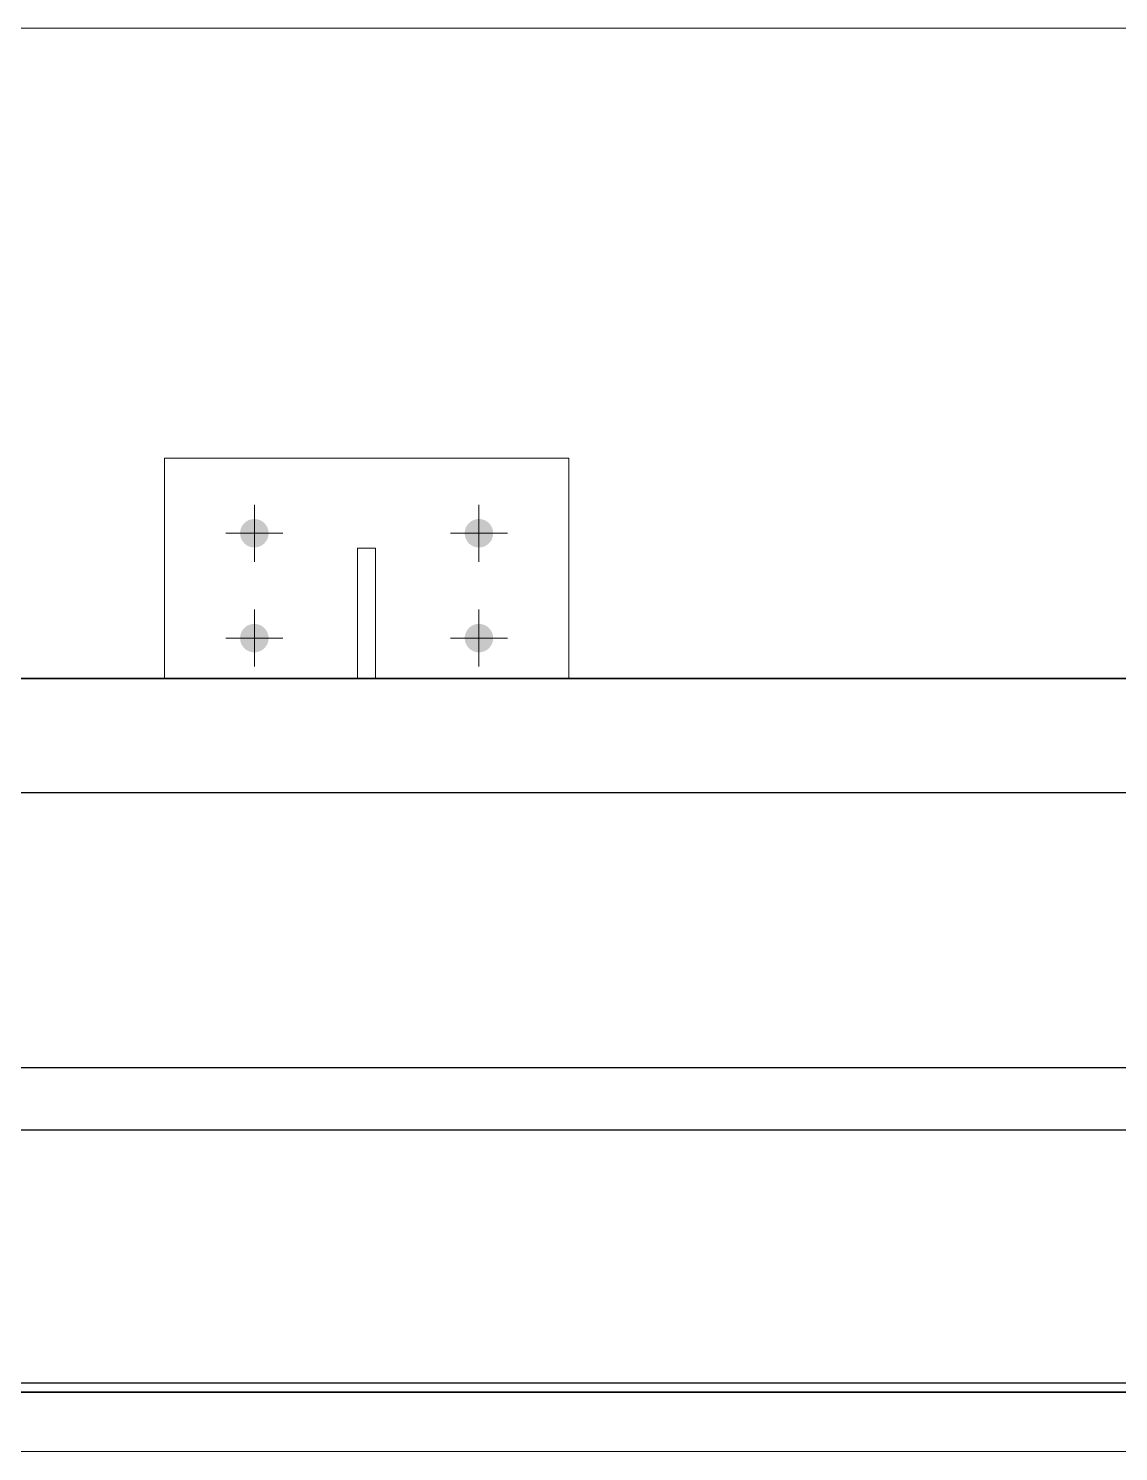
# Model space of a CAD drawing. Header units: millimetres. Extents: x 663313 to 1226001, y 1431724 to 1620898.
# Drawn here: x 811813 to 812541, y 1513005 to 1513955 of the extents above; entities that cross this region are included whole.
import ezdxf

# ---------------------------------------------------------------- set-up
doc = ezdxf.new("R2010")
doc.units = ezdxf.units.MM
doc.set_wipeout_variables(frame=1)
doc.linetypes.add('XKITLINE00', pattern=[0])
doc.linetypes.add('XKITLINE02', pattern=[4, 2, -2])
doc.layers.add('000 - 0_HIDE_OBJ_FRAMING_DEF_SUB', color=7, linetype='Continuous', plot=False)
doc.layers.add('000 - CONCRETE_EX_BUILDING_MAIN_COLOR_1', color=7, linetype='Continuous')
doc.layers.add('A-canopy', color=7, linetype='Continuous')
doc.layers.add('Part', color=7, linetype='Continuous', lineweight=0)

# ---------------------------------------------------------------- blocks, each defined once
blk = doc.blocks.new('cano')
at = {"layer": '000 - CONCRETE_EX_BUILDING_MAIN_COLOR_1'}
for points in [[(663614.99645, 1524720.71452), (663614.99658, 1524720.71544), (663614.99681, 1524720.71635), (663614.99712, 1524720.71723), (663614.99752, 1524720.71807), (663614.998, 1524720.71887), (663614.99856, 1524720.71962), (663614.99918, 1524720.72031), (663614.99987, 1524720.72093), (663615.00062, 1524720.72149), (663615.00142, 1524720.72197), (663615.00227, 1524720.72237), (663615.00314, 1524720.72268), (663615.00405, 1524720.72291), (663615.00497, 1524720.72304), (663615.0059, 1524720.72309), (663615.00683, 1524720.72304), (663615.00775, 1524720.72291), (663615.00866, 1524720.72268), (663615.00954, 1524720.72237), (663615.01038, 1524720.72197), (663615.01118, 1524720.72149), (663615.01193, 1524720.72093), (663615.01262, 1524720.72031), (663615.01324, 1524720.71962), (663615.0138, 1524720.71887), (663615.01428, 1524720.71807), (663615.01468, 1524720.71723), (663615.01499, 1524720.71635), (663615.01522, 1524720.71544), (663615.01536, 1524720.71452), (663615.0154, 1524720.71359), (663615.01536, 1524720.71266), (663615.01522, 1524720.71174), (663615.01499, 1524720.71083), (663615.01468, 1524720.70995), (663615.01428, 1524720.70911), (663615.0138, 1524720.70831), (663615.01324, 1524720.70756), (663615.01262, 1524720.70687), (663615.01193, 1524720.70625), (663615.01118, 1524720.70569), (663615.01038, 1524720.70521), (663615.00954, 1524720.70481), (663615.00866, 1524720.7045), (663615.00775, 1524720.70427), (663615.00683, 1524720.70414), (663615.0059, 1524720.70409), (663615.00497, 1524720.70414), (663615.00405, 1524720.70427), (663615.00314, 1524720.7045), (663615.00227, 1524720.70481), (663615.00142, 1524720.70521), (663615.00062, 1524720.70569), (663614.99987, 1524720.70625), (663614.99918, 1524720.70687), (663614.99856, 1524720.70756), (663614.998, 1524720.70831), (663614.99752, 1524720.70911), (663614.99712, 1524720.70995), (663614.99681, 1524720.71083), (663614.99658, 1524720.71174), (663614.99645, 1524720.71266), (663614.9964, 1524720.71359)], [(663615.14645, 1524720.71452), (663615.14658, 1524720.71544), (663615.14681, 1524720.71635), (663615.14712, 1524720.71723), (663615.14752, 1524720.71807), (663615.148, 1524720.71887), (663615.14856, 1524720.71962), (663615.14918, 1524720.72031), (663615.14987, 1524720.72093), (663615.15062, 1524720.72149), (663615.15142, 1524720.72197), (663615.15227, 1524720.72237), (663615.15314, 1524720.72268), (663615.15405, 1524720.72291), (663615.15497, 1524720.72304), (663615.1559, 1524720.72309), (663615.15683, 1524720.72304), (663615.15775, 1524720.72291), (663615.15866, 1524720.72268), (663615.15954, 1524720.72237), (663615.16038, 1524720.72197), (663615.16118, 1524720.72149), (663615.16193, 1524720.72093), (663615.16262, 1524720.72031), (663615.16324, 1524720.71962), (663615.1638, 1524720.71887), (663615.16428, 1524720.71807), (663615.16468, 1524720.71723), (663615.16499, 1524720.71635), (663615.16522, 1524720.71544), (663615.16536, 1524720.71452), (663615.1654, 1524720.71359), (663615.16536, 1524720.71266), (663615.16522, 1524720.71174), (663615.16499, 1524720.71083), (663615.16468, 1524720.70995), (663615.16428, 1524720.70911), (663615.1638, 1524720.70831), (663615.16324, 1524720.70756), (663615.16262, 1524720.70687), (663615.16193, 1524720.70625), (663615.16118, 1524720.70569), (663615.16038, 1524720.70521), (663615.15954, 1524720.70481), (663615.15866, 1524720.7045), (663615.15775, 1524720.70427), (663615.15683, 1524720.70414), (663615.1559, 1524720.70409), (663615.15497, 1524720.70414), (663615.15405, 1524720.70427), (663615.15314, 1524720.7045), (663615.15227, 1524720.70481), (663615.15142, 1524720.70521), (663615.15062, 1524720.70569), (663615.14987, 1524720.70625), (663615.14918, 1524720.70687), (663615.14856, 1524720.70756), (663615.148, 1524720.70831), (663615.14752, 1524720.70911), (663615.14712, 1524720.70995), (663615.14681, 1524720.71083), (663615.14658, 1524720.71174), (663615.14645, 1524720.71266), (663615.1464, 1524720.71359)], [(663614.99645, 1524720.64452), (663614.99658, 1524720.64544), (663614.99681, 1524720.64635), (663614.99712, 1524720.64723), (663614.99752, 1524720.64807), (663614.998, 1524720.64887), (663614.99856, 1524720.64962), (663614.99918, 1524720.65031), (663614.99987, 1524720.65093), (663615.00062, 1524720.65149), (663615.00142, 1524720.65197), (663615.00227, 1524720.65237), (663615.00314, 1524720.65268), (663615.00405, 1524720.65291), (663615.00497, 1524720.65304), (663615.0059, 1524720.65309), (663615.00683, 1524720.65304), (663615.00775, 1524720.65291), (663615.00866, 1524720.65268), (663615.00954, 1524720.65237), (663615.01038, 1524720.65197), (663615.01118, 1524720.65149), (663615.01193, 1524720.65093), (663615.01262, 1524720.65031), (663615.01324, 1524720.64962), (663615.0138, 1524720.64887), (663615.01428, 1524720.64807), (663615.01468, 1524720.64723), (663615.01499, 1524720.64635), (663615.01522, 1524720.64544), (663615.01536, 1524720.64452), (663615.0154, 1524720.64359), (663615.01536, 1524720.64266), (663615.01522, 1524720.64174), (663615.01499, 1524720.64083), (663615.01468, 1524720.63995), (663615.01428, 1524720.63911), (663615.0138, 1524720.63831), (663615.01324, 1524720.63756), (663615.01262, 1524720.63687), (663615.01193, 1524720.63625), (663615.01118, 1524720.63569), (663615.01038, 1524720.63521), (663615.00954, 1524720.63481), (663615.00866, 1524720.6345), (663615.00775, 1524720.63427), (663615.00683, 1524720.63414), (663615.0059, 1524720.63409), (663615.00497, 1524720.63414), (663615.00405, 1524720.63427), (663615.00314, 1524720.6345), (663615.00227, 1524720.63481), (663615.00142, 1524720.63521), (663615.00062, 1524720.63569), (663614.99987, 1524720.63625), (663614.99918, 1524720.63687), (663614.99856, 1524720.63756), (663614.998, 1524720.63831), (663614.99752, 1524720.63911), (663614.99712, 1524720.63995), (663614.99681, 1524720.64083), (663614.99658, 1524720.64174), (663614.99645, 1524720.64266), (663614.9964, 1524720.64359)], [(663615.14645, 1524720.64452), (663615.14658, 1524720.64544), (663615.14681, 1524720.64635), (663615.14712, 1524720.64723), (663615.14752, 1524720.64807), (663615.148, 1524720.64887), (663615.14856, 1524720.64962), (663615.14918, 1524720.65031), (663615.14987, 1524720.65093), (663615.15062, 1524720.65149), (663615.15142, 1524720.65197), (663615.15227, 1524720.65237), (663615.15314, 1524720.65268), (663615.15405, 1524720.65291), (663615.15497, 1524720.65304), (663615.1559, 1524720.65309), (663615.15683, 1524720.65304), (663615.15775, 1524720.65291), (663615.15866, 1524720.65268), (663615.15954, 1524720.65237), (663615.16038, 1524720.65197), (663615.16118, 1524720.65149), (663615.16193, 1524720.65093), (663615.16262, 1524720.65031), (663615.16324, 1524720.64962), (663615.1638, 1524720.64887), (663615.16428, 1524720.64807), (663615.16468, 1524720.64723), (663615.16499, 1524720.64635), (663615.16522, 1524720.64544), (663615.16536, 1524720.64452), (663615.1654, 1524720.64359), (663615.16536, 1524720.64266), (663615.16522, 1524720.64174), (663615.16499, 1524720.64083), (663615.16468, 1524720.63995), (663615.16428, 1524720.63911), (663615.1638, 1524720.63831), (663615.16324, 1524720.63756), (663615.16262, 1524720.63687), (663615.16193, 1524720.63625), (663615.16118, 1524720.63569), (663615.16038, 1524720.63521), (663615.15954, 1524720.63481), (663615.15866, 1524720.6345), (663615.15775, 1524720.63427), (663615.15683, 1524720.63414), (663615.1559, 1524720.63409), (663615.15497, 1524720.63414), (663615.15405, 1524720.63427), (663615.15314, 1524720.6345), (663615.15227, 1524720.63481), (663615.15142, 1524720.63521), (663615.15062, 1524720.63569), (663615.14987, 1524720.63625), (663615.14918, 1524720.63687), (663615.14856, 1524720.63756), (663615.148, 1524720.63831), (663615.14752, 1524720.63911), (663615.14712, 1524720.63995), (663615.14681, 1524720.64083), (663615.14658, 1524720.64174), (663615.14645, 1524720.64266), (663615.1464, 1524720.64359)], [(663615.03163, 1524720.53728), (663615.03236, 1524720.53717), (663615.03308, 1524720.53699), (663615.03377, 1524720.53674), (663615.03443, 1524720.53643), (663615.03506, 1524720.53605), (663615.03566, 1524720.53561), (663615.0362, 1524720.53512), (663615.0367, 1524720.53457), (663615.03713, 1524720.53398), (663615.03751, 1524720.53335), (663615.03783, 1524720.53269), (663615.03808, 1524720.532), (663615.03825, 1524720.53128), (663615.03836, 1524720.53056), (663615.0384, 1524720.52982), (663615.03836, 1524720.52909), (663615.03825, 1524720.52836), (663615.03808, 1524720.52765), (663615.03783, 1524720.52696), (663615.03751, 1524720.52629), (663615.03713, 1524720.52566), (663615.0367, 1524720.52507), (663615.0362, 1524720.52453), (663615.03566, 1524720.52403), (663615.03506, 1524720.52359), (663615.03443, 1524720.52322), (663615.03377, 1524720.5229), (663615.03308, 1524720.52265), (663615.03236, 1524720.52248), (663615.03163, 1524720.52237), (663615.0309, 1524720.52233), (663615.03016, 1524720.52237), (663615.02943, 1524720.52248), (663615.02872, 1524720.52265), (663615.02803, 1524720.5229), (663615.02736, 1524720.52322), (663615.02673, 1524720.52359), (663615.02614, 1524720.52403), (663615.02559, 1524720.52453), (663615.0251, 1524720.52507), (663615.02466, 1524720.52566), (663615.02428, 1524720.52629), (663615.02397, 1524720.52696), (663615.02372, 1524720.52765), (663615.02354, 1524720.52836), (663615.02343, 1524720.52909), (663615.0234, 1524720.52982), (663615.02343, 1524720.53056), (663615.02354, 1524720.53128), (663615.02372, 1524720.532), (663615.02397, 1524720.53269), (663615.02428, 1524720.53335), (663615.02466, 1524720.53398), (663615.0251, 1524720.53457), (663615.02559, 1524720.53512), (663615.02614, 1524720.53561), (663615.02673, 1524720.53605), (663615.02736, 1524720.53643), (663615.02803, 1524720.53674), (663615.02872, 1524720.53699), (663615.02943, 1524720.53717), (663615.03016, 1524720.53728), (663615.0309, 1524720.53731)], [(663615.13163, 1524720.53728), (663615.13236, 1524720.53717), (663615.13308, 1524720.53699), (663615.13377, 1524720.53674), (663615.13443, 1524720.53643), (663615.13507, 1524720.53605), (663615.13566, 1524720.53561), (663615.1362, 1524720.53512), (663615.1367, 1524720.53457), (663615.13714, 1524720.53398), (663615.13751, 1524720.53335), (663615.13783, 1524720.53269), (663615.13808, 1524720.532), (663615.13826, 1524720.53128), (663615.13836, 1524720.53056), (663615.1384, 1524720.52982), (663615.13836, 1524720.52909), (663615.13826, 1524720.52836), (663615.13808, 1524720.52765), (663615.13783, 1524720.52696), (663615.13751, 1524720.52629), (663615.13714, 1524720.52566), (663615.1367, 1524720.52507), (663615.1362, 1524720.52453), (663615.13566, 1524720.52403), (663615.13507, 1524720.52359), (663615.13443, 1524720.52322), (663615.13377, 1524720.5229), (663615.13308, 1524720.52265), (663615.13236, 1524720.52248), (663615.13163, 1524720.52237), (663615.1309, 1524720.52233), (663615.13016, 1524720.52237), (663615.12944, 1524720.52248), (663615.12872, 1524720.52265), (663615.12803, 1524720.5229), (663615.12736, 1524720.52322), (663615.12673, 1524720.52359), (663615.12614, 1524720.52403), (663615.1256, 1524720.52453), (663615.1251, 1524720.52507), (663615.12466, 1524720.52566), (663615.12428, 1524720.52629), (663615.12397, 1524720.52696), (663615.12372, 1524720.52765), (663615.12354, 1524720.52836), (663615.12344, 1524720.52909), (663615.1234, 1524720.52982), (663615.12344, 1524720.53056), (663615.12354, 1524720.53128), (663615.12372, 1524720.532), (663615.12397, 1524720.53269), (663615.12428, 1524720.53335), (663615.12466, 1524720.53398), (663615.1251, 1524720.53457), (663615.1256, 1524720.53512), (663615.12614, 1524720.53561), (663615.12673, 1524720.53605), (663615.12736, 1524720.53643), (663615.12803, 1524720.53674), (663615.12872, 1524720.53699), (663615.12944, 1524720.53717), (663615.13016, 1524720.53728), (663615.1309, 1524720.53731)], [(663615.03163, 1524720.48734), (663615.03236, 1524720.48724), (663615.03308, 1524720.48706), (663615.03377, 1524720.48681), (663615.03443, 1524720.4865), (663615.03506, 1524720.48612), (663615.03566, 1524720.48568), (663615.0362, 1524720.48519), (663615.0367, 1524720.48464), (663615.03713, 1524720.48405), (663615.03751, 1524720.48342), (663615.03783, 1524720.48276), (663615.03808, 1524720.48206), (663615.03825, 1524720.48135), (663615.03836, 1524720.48062), (663615.0384, 1524720.47989), (663615.03836, 1524720.47916), (663615.03825, 1524720.47843), (663615.03808, 1524720.47772), (663615.03783, 1524720.47702), (663615.03751, 1524720.47636), (663615.03713, 1524720.47573), (663615.0367, 1524720.47514), (663615.0362, 1524720.47459), (663615.03566, 1524720.4741), (663615.03506, 1524720.47366), (663615.03443, 1524720.47328), (663615.03377, 1524720.47297), (663615.03308, 1524720.47272), (663615.03236, 1524720.47254), (663615.03163, 1524720.47244), (663615.0309, 1524720.4724), (663615.03016, 1524720.47244), (663615.02943, 1524720.47254), (663615.02872, 1524720.47272), (663615.02803, 1524720.47297), (663615.02736, 1524720.47328), (663615.02673, 1524720.47366), (663615.02614, 1524720.4741), (663615.02559, 1524720.47459), (663615.0251, 1524720.47514), (663615.02466, 1524720.47573), (663615.02428, 1524720.47636), (663615.02397, 1524720.47702), (663615.02372, 1524720.47772), (663615.02354, 1524720.47843), (663615.02343, 1524720.47916), (663615.0234, 1524720.47989), (663615.02343, 1524720.48062), (663615.02354, 1524720.48135), (663615.02372, 1524720.48206), (663615.02397, 1524720.48276), (663615.02428, 1524720.48342), (663615.02466, 1524720.48405), (663615.0251, 1524720.48464), (663615.02559, 1524720.48519), (663615.02614, 1524720.48568), (663615.02673, 1524720.48612), (663615.02736, 1524720.4865), (663615.02803, 1524720.48681), (663615.02872, 1524720.48706), (663615.02943, 1524720.48724), (663615.03016, 1524720.48734), (663615.0309, 1524720.48738)], [(663615.13163, 1524720.48734), (663615.13236, 1524720.48724), (663615.13308, 1524720.48706), (663615.13377, 1524720.48681), (663615.13443, 1524720.4865), (663615.13507, 1524720.48612), (663615.13566, 1524720.48568), (663615.1362, 1524720.48519), (663615.1367, 1524720.48464), (663615.13714, 1524720.48405), (663615.13751, 1524720.48342), (663615.13783, 1524720.48276), (663615.13808, 1524720.48206), (663615.13826, 1524720.48135), (663615.13836, 1524720.48062), (663615.1384, 1524720.47989), (663615.13836, 1524720.47916), (663615.13826, 1524720.47843), (663615.13808, 1524720.47772), (663615.13783, 1524720.47702), (663615.13751, 1524720.47636), (663615.13714, 1524720.47573), (663615.1367, 1524720.47514), (663615.1362, 1524720.47459), (663615.13566, 1524720.4741), (663615.13507, 1524720.47366), (663615.13443, 1524720.47328), (663615.13377, 1524720.47297), (663615.13308, 1524720.47272), (663615.13236, 1524720.47254), (663615.13163, 1524720.47244), (663615.1309, 1524720.4724), (663615.13016, 1524720.47244), (663615.12944, 1524720.47254), (663615.12872, 1524720.47272), (663615.12803, 1524720.47297), (663615.12736, 1524720.47328), (663615.12673, 1524720.47366), (663615.12614, 1524720.4741), (663615.1256, 1524720.47459), (663615.1251, 1524720.47514), (663615.12466, 1524720.47573), (663615.12428, 1524720.47636), (663615.12397, 1524720.47702), (663615.12372, 1524720.47772), (663615.12354, 1524720.47843), (663615.12344, 1524720.47916), (663615.1234, 1524720.47989), (663615.12344, 1524720.48062), (663615.12354, 1524720.48135), (663615.12372, 1524720.48206), (663615.12397, 1524720.48276), (663615.12428, 1524720.48342), (663615.12466, 1524720.48405), (663615.1251, 1524720.48464), (663615.1256, 1524720.48519), (663615.12614, 1524720.48568), (663615.12673, 1524720.48612), (663615.12736, 1524720.4865), (663615.12803, 1524720.48681), (663615.12872, 1524720.48706), (663615.12944, 1524720.48724), (663615.13016, 1524720.48734), (663615.1309, 1524720.48738)]]:
    blk.add_hatch(color=7, dxfattribs=at).paths.add_polyline_path(points, flags=17)
at = {"layer": '000 - CONCRETE_EX_BUILDING_MAIN_COLOR_1', "color": 7, "linetype": 'XKITLINE02', "lineweight": 0}
for p, q in [((663614.9459, 1524720.76359), (663615.2159, 1524720.76359)), ((663614.9459, 1524720.49359), (663614.9459, 1524720.76359)), ((663614.9459, 1524720.76359), (663614.9459, 1524720.49359)), ((663614.9459, 1524720.76359), (663614.9459, 1524720.24359)), ((663615.2159, 1524720.76359), (663615.2159, 1524720.49359)), ((663615.2159, 1524720.76359), (663615.2159, 1524720.24359)), ((663615.0749, 1524720.70358), (663615.0749, 1524720.60358)), ((663615.0869, 1524720.60358), (663615.0869, 1524720.70358)), ((663614.9809, 1524720.60358), (663614.9809, 1524720.58856)), ((663615.0869, 1524720.60358), (663615.0749, 1524720.60358)), ((663615.0749, 1524720.60358), (663615.0749, 1524720.59716)), ((663615.0869, 1524720.60358), (663615.0749, 1524720.60358)), ((663615.0869, 1524720.59716), (663615.0869, 1524720.60358)), ((663615.1809, 1524720.58856), (663615.1809, 1524720.60358)), ((663614.9459, 1524720.59415), (663614.9459, 1524720.44043)), ((663614.9709, 1524720.59415), (663614.9709, 1524720.58416)), ((663615.1909, 1524720.58416), (663615.1909, 1524720.59415)), ((663615.2159, 1524720.59415), (663615.2159, 1524720.44043)), ((663614.9709, 1524720.58416), (663613.6909, 1524720.58416)), ((663614.9709, 1524720.58057), (663613.6909, 1524720.58057)), ((663614.9709, 1524720.58416), (663614.9709, 1524720.58057)), ((663614.9809, 1524720.58856), (663614.9809, 1524720.57556)), ((663614.9809, 1524720.58856), (663615.1809, 1524720.58856)), ((663615.0759, 1524720.58856), (663615.0759, 1524720.28069)), ((663615.0859, 1524720.58856), (663615.0759, 1524720.58856)), ((663615.0759, 1524720.58856), (663615.0759, 1524720.57556)), ((663615.0859, 1524720.28069), (663615.0859, 1524720.58856)), ((663615.0859, 1524720.58856), (663615.0859, 1524720.57556)), ((663615.1809, 1524720.58856), (663615.1809, 1524720.57556)), ((663615.1909, 1524720.58057), (663615.1909, 1524720.58416)), ((663616.0159, 1524720.58416), (663615.1909, 1524720.58416)), ((663616.0159, 1524720.58057), (663615.1909, 1524720.58057)), ((663614.9709, 1524720.56559), (663614.9709, 1524720.56556)), ((663615.2159, 1524720.49359), (663614.9459, 1524720.49359)), ((663613.6009, 1524720.45434), (663615.0609, 1524720.45434)), ((663613.6009, 1524720.45075), (663615.0609, 1524720.45075)), ((663615.0609, 1524720.44435), (663615.0609, 1524720.45434)), ((663615.0609, 1524720.45434), (663615.0609, 1524720.45075)), ((663615.0609, 1524720.45413), (663615.0609, 1524720.44538)), ((663615.1009, 1524720.45434), (663615.1009, 1524720.45075)), ((663615.1009, 1524720.45434), (663616.1059, 1524720.45434)), ((663615.1009, 1524720.45414), (663615.1009, 1524720.44435)), ((663615.1009, 1524720.45414), (663615.1009, 1524720.44538)), ((663616.1059, 1524720.45075), (663615.1009, 1524720.45075)), ((663613.6009, 1524720.44435), (663615.0609, 1524720.44435)), ((663615.0009, 1524720.44541), (663615.0759, 1524720.44541)), ((663615.0609, 1524720.44043), (663615.0609, 1524720.44435)), ((663615.0759, 1524720.44541), (663615.0759, 1524720.44538)), ((663615.0859, 1524720.44541), (663615.1609, 1524720.44541)), ((663615.1009, 1524720.44435), (663615.1009, 1524720.44043)), ((663616.1059, 1524720.44435), (663615.1009, 1524720.44435)), ((663615.1609, 1524720.44541), (663615.1609, 1524720.44538)), ((663614.9809, 1524720.28069), (663614.9809, 1524720.27069)), ((663615.0759, 1524720.28069), (663615.0759, 1524720.28069)), ((663615.1809, 1524720.27069), (663615.1809, 1524720.28069)), ((663614.9809, 1524720.27069), (663614.9809, 1524720.27069))]:
    blk.add_line(p, q, dxfattribs=at)
at = {"layer": '000 - CONCRETE_EX_BUILDING_MAIN_COLOR_1', "color": 7, "linetype": 'XKITLINE00', "lineweight": 0}
for p, q in [((663614.9459, 1524720.76359), (663614.9459, 1524720.76359)), ((663615.2159, 1524720.76359), (663614.9459, 1524720.76359)), ((663614.9459, 1524720.76359), (663614.9459, 1524720.59415)), ((663615.2159, 1524720.76359), (663615.2159, 1524720.76359)), ((663615.2159, 1524720.76359), (663615.2159, 1524720.59415)), ((663615.0059, 1524720.69459), (663615.0059, 1524720.73259)), ((663615.1559, 1524720.69459), (663615.1559, 1524720.73259)), ((663614.9869, 1524720.71359), (663615.0249, 1524720.71359)), ((663615.1369, 1524720.71359), (663615.1749, 1524720.71359)), ((663615.0869, 1524720.70358), (663615.0749, 1524720.70358)), ((663615.0749, 1524720.59716), (663615.0749, 1524720.70358)), ((663615.0869, 1524720.70358), (663615.0869, 1524720.59716)), ((663615.0869, 1524720.70358), (663615.0869, 1524720.70358)), ((663615.0059, 1524720.62459), (663615.0059, 1524720.66259)), ((663615.1559, 1524720.62459), (663615.1559, 1524720.66259)), ((663614.9869, 1524720.64359), (663615.0249, 1524720.64359)), ((663615.1369, 1524720.64359), (663615.1749, 1524720.64359)), ((663615.0749, 1524720.60358), (663614.9809, 1524720.60358)), ((663614.9809, 1524720.60358), (663614.9809, 1524720.59058)), ((663615.1809, 1524720.60358), (663615.0869, 1524720.60358)), ((663615.1809, 1524720.60358), (663615.1809, 1524720.59058)), ((663614.9709, 1524720.59415), (663613.6909, 1524720.59415)), ((663613.6909, 1524720.59059), (663614.9709, 1524720.59059)), ((663614.9709, 1524720.59059), (663614.9709, 1524720.59415)), ((663614.9709, 1524720.59059), (663614.9709, 1524720.56556)), ((663614.9809, 1524720.57556), (663614.9809, 1524720.59058)), ((663614.9809, 1524720.59058), (663615.1809, 1524720.59058)), ((663615.02811, 1524720.57556), (663615.01309, 1524720.59058)), ((663615.07532, 1524720.57556), (663615.0603, 1524720.59058)), ((663615.0869, 1524720.59716), (663615.0749, 1524720.59716)), ((663615.12253, 1524720.57556), (663615.10751, 1524720.59058)), ((663615.16974, 1524720.57556), (663615.15472, 1524720.59058)), ((663615.1809, 1524720.59058), (663615.1809, 1524720.57556)), ((663616.0159, 1524720.59415), (663615.1909, 1524720.59415)), ((663615.1909, 1524720.59415), (663615.1909, 1524720.59059)), ((663615.1909, 1524720.59059), (663615.1909, 1524720.56556)), ((663615.1909, 1524720.59059), (663616.0159, 1524720.59059)), ((663615.1809, 1524720.57556), (663614.9809, 1524720.57556)), ((663614.9809, 1524720.57556), (663614.9809, 1524720.57556)), ((663614.9809, 1524720.57556), (663614.9809, 1524720.57556)), ((663615.0759, 1524720.28069), (663615.0759, 1524720.57556)), ((663615.0759, 1524720.57556), (663615.0859, 1524720.57556)), ((663615.0759, 1524720.56356), (663615.0859, 1524720.57356)), ((663615.0859, 1524720.57556), (663615.0859, 1524720.28069)), ((663614.9709, 1524720.56559), (663615.0609, 1524720.56559)), ((663614.9709, 1524720.56556), (663615.0609, 1524720.56556)), ((663615.0059, 1524720.56259), (663615.0059, 1524720.54994)), ((663615.0609, 1524720.56559), (663615.0609, 1524720.56556)), ((663615.0609, 1524720.56556), (663615.0609, 1524720.45413)), ((663615.1009, 1524720.56559), (663615.1009, 1524720.45414)), ((663615.1009, 1524720.56559), (663615.1909, 1524720.56559)), ((663615.1009, 1524720.56556), (663615.1909, 1524720.56556)), ((663615.1559, 1524720.56259), (663615.1559, 1524720.54994)), ((663614.9869, 1524720.54359), (663614.99955, 1524720.54359)), ((663615.0249, 1524720.54359), (663615.01225, 1524720.54359)), ((663615.1369, 1524720.54359), (663615.14955, 1524720.54359)), ((663615.1749, 1524720.54359), (663615.16225, 1524720.54359)), ((663615.0059, 1524720.52459), (663615.0059, 1524720.53724)), ((663615.0759, 1524720.53213), (663615.0859, 1524720.54213)), ((663615.1559, 1524720.52459), (663615.1559, 1524720.53724)), ((663615.0309, 1524720.52941), (663615.0309, 1524720.5319)), ((663615.1309, 1524720.52941), (663615.1309, 1524720.5319)), ((663615.0759, 1524720.5007), (663615.0859, 1524720.5107)), ((663615.0309, 1524720.47948), (663615.0309, 1524720.48197)), ((663615.0759, 1524720.46927), (663615.0859, 1524720.47927)), ((663615.1309, 1524720.47948), (663615.1309, 1524720.48197)), ((663615.0609, 1524720.45413), (663613.6009, 1524720.454)), ((663615.0009, 1524720.44538), (663615.0009, 1524720.45415)), ((663615.0009, 1524720.45415), (663615.0759, 1524720.45415)), ((663615.02847, 1524720.44538), (663615.0197, 1524720.45415)), ((663615.05604, 1524720.44538), (663615.04727, 1524720.45415)), ((663615.0759, 1524720.4531), (663615.07484, 1524720.45415)), ((663615.0759, 1524720.45415), (663615.0759, 1524720.44538)), ((663615.0759, 1524720.43784), (663615.0859, 1524720.44784)), ((663615.0859, 1524720.45415), (663615.1609, 1524720.45416)), ((663615.0859, 1524720.44538), (663615.0859, 1524720.45415)), ((663615.1009, 1524720.45414), (663616.1059, 1524720.45423)), ((663615.1135, 1524720.44538), (663615.10472, 1524720.45416)), ((663615.14109, 1524720.44538), (663615.13231, 1524720.45416)), ((663615.1609, 1524720.45317), (663615.15991, 1524720.45416)), ((663615.1609, 1524720.45416), (663615.1609, 1524720.44538)), ((663613.6009, 1524720.44043), (663615.0609, 1524720.44043)), ((663614.9459, 1524720.44043), (663614.9459, 1524720.24359)), ((663615.0759, 1524720.44538), (663615.0009, 1524720.44538)), ((663615.0609, 1524720.44538), (663615.0609, 1524720.44043)), ((663615.1609, 1524720.44538), (663615.0859, 1524720.44538)), ((663615.1009, 1524720.44538), (663615.1009, 1524720.44043)), ((663615.1009, 1524720.44043), (663616.1059, 1524720.44043)), ((663615.2159, 1524720.44043), (663615.2159, 1524720.24359)), ((663615.0759, 1524720.40641), (663615.0859, 1524720.41641)), ((663615.0759, 1524720.37498), (663615.0859, 1524720.38498)), ((663615.0759, 1524720.34355), (663615.0859, 1524720.35355)), ((663615.0759, 1524720.31212), (663615.0859, 1524720.32212)), ((663615.0759, 1524720.28069), (663615.0859, 1524720.29069)), ((663614.9809, 1524720.27069), (663614.9809, 1524720.28069)), ((663614.9809, 1524720.28069), (663614.9809, 1524720.28069)), ((663614.9809, 1524720.28069), (663615.1809, 1524720.28069)), ((663615.01233, 1524720.27069), (663615.00233, 1524720.28069)), ((663615.04376, 1524720.27069), (663615.03376, 1524720.28069)), ((663615.07519, 1524720.27069), (663615.06519, 1524720.28069)), ((663615.0759, 1524720.28069), (663615.0759, 1524720.28069)), ((663615.0859, 1524720.28069), (663615.0759, 1524720.28069)), ((663615.0859, 1524720.28069), (663615.0859, 1524720.28069)), ((663615.10662, 1524720.27069), (663615.09662, 1524720.28069)), ((663615.13805, 1524720.27069), (663615.12805, 1524720.28069)), ((663615.16948, 1524720.27069), (663615.15948, 1524720.28069)), ((663615.1809, 1524720.28069), (663615.1809, 1524720.28069)), ((663615.1809, 1524720.28069), (663615.1809, 1524720.27069)), ((663614.9809, 1524720.27069), (663614.9809, 1524720.27069)), ((663615.1809, 1524720.27069), (663614.9809, 1524720.27069)), ((663614.9809, 1524720.27069), (663614.9809, 1524720.27069)), ((663614.9809, 1524720.27069), (663614.9809, 1524720.27069)), ((663615.1809, 1524720.27069), (663615.1809, 1524720.27069)), ((663614.9459, 1524720.24359), (663614.9459, 1524720.24359)), ((663615.2159, 1524720.24359), (663614.9459, 1524720.24359)), ((663615.2159, 1524720.24359), (663615.2159, 1524720.24359))]:
    blk.add_line(p, q, dxfattribs=at)
blk = doc.blocks.new('W-1-PP18-ST_ENT4_REV00_20260602-144432_ELEVATION_1_ST')
at = {"layer": 'Part', "color": 7, "linetype": 'XKITLINE00', "lineweight": 0}
blk.add_lwpolyline([(13399.9994, 106350), (7805, 106350), (7805, 105400), (13399.9994, 105400), (13399.9994, 106349.9999)], dxfattribs=at)
at = {"layer": '000 - CONCRETE_EX_BUILDING_MAIN_COLOR_1', "color": 7, "xscale": 1000, "yscale": 1000, "zscale": 1000}
blk.add_blockref('cano', (-663602899.2015, -1524614700.683), dxfattribs=at)
blk = doc.blocks.new('W-1-PP18-ST_ENT4_REV00_20260602-144452_ELEVATION_1_EX')
at = {"layer": '000 - 0_HIDE_OBJ_FRAMING_DEF_SUB'}
h = blk.add_hatch(dxfattribs=at)
h.set_pattern_fill('FP_5', style=0, pattern_type=2)
h.set_pattern_definition([(90, (-1798322.8, 99142.2), (-1500, 9e-14), [])])
h.paths.add_polyline_path([(1750.4219, 105690), (13300.2815, 105690), (13300.2815, 105750), (7401.0606, 105750), (7401.0606, 105872.9548), (6229.7593, 105872.8458), (6229.7593, 105869.02), (6227.7593, 105869.02), (6227.7593, 105872.8458), (6131.7593, 105872.8458), (6131.7593, 105869.02), (6129.7593, 105869.02), (6129.7593, 105872.9542), (4727.2392, 105872.8458), (4727.2392, 105869.02), (4725.2392, 105869.02), (4725.2392, 105872.8458), (4629.2392, 105872.8458), (4629.2392, 105869.02), (4627.2392, 105869.02), (4627.2392, 105872.9535), (3229.7593, 105872.8458), (3229.7593, 105869.02), (3227.7593, 105869.02), (3227.7593, 105872.8458), (3131.7593, 105872.8458), (3131.7593, 105869.02), (3129.7593, 105869.02), (3129.7593, 105872.9528), (1750.4219, 105872.9522), (1750.4219, 105707.7624)])
blk = doc.blocks.new('*U4593')
at = {"color": 7}
blk.add_wipeout([(0, -476.33), (6440.39, -476.33), (6440.39, -470.33), (6390.39, -470.33), (6390.39, -301.33), (6640.42, -301.33), (6640.42, -276.33), (6215.14, -259.88), (6215.14, -76.31), (5796.2, -76.31), (5796.2, 0), (0, 0)], dxfattribs=at).dxf.layer = 'A-canopy'
at = {"layer": 'A-canopy', "color": 7}
for p, q in [((5796.2, -76.31), (0, -76.31)), ((6215.14, -259.88), (0, -259.88)), ((0, -301.33), (6390.39, -301.33)), ((6390.39, -470.33), (0, -470.33))]:
    blk.add_line(p, q, dxfattribs=at)
for points in [[(0, 0), (5796.2, 0), (5796.2, -76.31), (6215.14, -76.31), (6215.14, -259.88), (6640.42, -276.33), (6640.42, -301.33), (6390.39, -301.33), (6390.39, -470.33), (6440.39, -470.33), (6440.39, -476.33), (0, -476.33)], [(0, -476.33), (6440.39, -476.33), (6440.39, -470.33), (6390.39, -470.33), (6390.39, -301.33), (6640.42, -301.33), (6640.42, -276.33), (6215.14, -259.88), (6215.14, -76.31), (5796.2, -76.31), (5796.2, 0), (0, 0)]]:
    blk.add_lwpolyline(points, dxfattribs=at)

msp = doc.modelspace()

# ---------------------------------------------------------------- block references
at = {"color": 7}
msp.add_blockref('W-1-PP18-ST_ENT4_REV00_20260602-144432_ELEVATION_1_ST', (799856.9923, 1407605.0011), dxfattribs=at)

# ---------------------------------------------------------------- next in the draw order: block references
msp.add_blockref('W-1-PP18-ST_ENT4_REV00_20260602-144452_ELEVATION_1_EX', (799856.9923, 1407605.0011), dxfattribs=at)

# ---------------------------------------------------------------- next in the draw order: block references
msp.add_blockref('*U4593', (807872.8495, 1513521.0011), dxfattribs=at)

doc.saveas('drawing.dxf')
